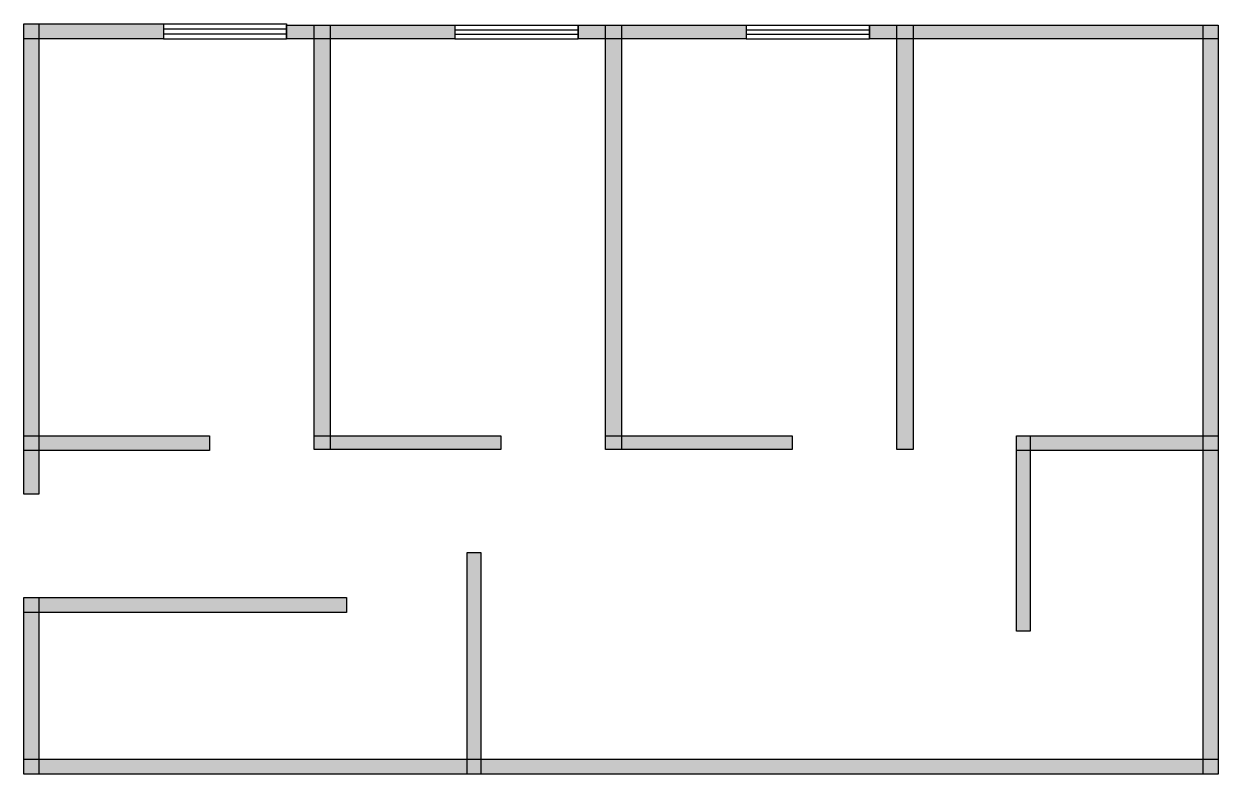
# Model space of a CAD drawing. Header units: millimetres. Extents: x 9 to 8448, y 123 to 5430.
import ezdxf

# ---------------------------------------------------------------- set-up
doc = ezdxf.new("R2010")
doc.units = ezdxf.units.MM
doc.layers.add('WALL', color=7, linetype='Continuous')
doc.layers.add('WINDOW', color=5, linetype='Continuous')

msp = doc.modelspace()

# ---------------------------------------------------------------- hatches: boundary and pattern name
at = {"layer": 'WALL'}
h = msp.add_hatch(color=256, dxfattribs=at)
h.dxf.hatch_style = 1
h.paths.add_polyline_path([(8.8, 5429.6), (994.4, 5429.6), (994.4, 5324), (8.8, 5324)])
h = msp.add_hatch(color=256, dxfattribs=at)
h.dxf.hatch_style = 1
h.paths.add_polyline_path([(8.8, 5429.6), (114.4, 5429.6), (114.4, 2103.2), (8.8, 2103.2)])
h = msp.add_hatch(color=256, dxfattribs=at)
h.dxf.hatch_style = 1
h.paths.add_polyline_path([(1865.6, 5420.8), (3053.6, 5420.8), (3053.6, 5324), (1865.6, 5324)])
h = msp.add_hatch(color=256, dxfattribs=at)
h.dxf.hatch_style = 1
h.paths.add_polyline_path([(2059.2, 5420.8), (2173.6, 5420.8), (2173.6, 2420), (2059.2, 2420)])
h = msp.add_hatch(color=256, dxfattribs=at)
h.dxf.hatch_style = 1
h.paths.add_polyline_path([(3924.8, 5420.8), (5112.8, 5420.8), (5112.8, 5324), (3924.8, 5324)])
h = msp.add_hatch(color=256, dxfattribs=at)
h.dxf.hatch_style = 1
h.paths.add_polyline_path([(4118.4, 5420.8), (4232.8, 5420.8), (4232.8, 2420), (4118.4, 2420)])
h = msp.add_hatch(color=256, dxfattribs=at)
h.dxf.hatch_style = 1
h.paths.add_polyline_path([(5984, 5420.8), (8448, 5420.8), (8448, 5324), (5984, 5324)])
h = msp.add_hatch(color=256, dxfattribs=at)
h.dxf.hatch_style = 1
h.paths.add_polyline_path([(6177.6, 5420.8), (6292, 5420.8), (6292, 2420), (6177.6, 2420)])
h = msp.add_hatch(color=256, dxfattribs=at)
h.dxf.hatch_style = 1
h.paths.add_polyline_path([(8342.4, 5420.8), (8448, 5420.8), (8448, 123.2), (8342.4, 123.2)])
h = msp.add_hatch(color=256, dxfattribs=at)
h.dxf.hatch_style = 1
h.paths.add_polyline_path([(8.8, 2516.8), (1320, 2516.8), (1320, 2411.2), (8.8, 2411.2)])
h = msp.add_hatch(color=256, dxfattribs=at)
h.dxf.hatch_style = 1
h.paths.add_polyline_path([(2059.2, 2516.8), (3379.2, 2516.8), (3379.2, 2420), (2059.2, 2420)])
h = msp.add_hatch(color=256, dxfattribs=at)
h.dxf.hatch_style = 1
h.paths.add_polyline_path([(4118.4, 2516.8), (5438.4, 2516.8), (5438.4, 2420), (4118.4, 2420)])
h = msp.add_hatch(color=256, dxfattribs=at)
h.dxf.hatch_style = 1
h.paths.add_polyline_path([(7022.4, 2516.8), (8448, 2516.8), (8448, 2411.2), (7022.4, 2411.2)])
h = msp.add_hatch(color=256, dxfattribs=at)
h.dxf.hatch_style = 1
h.paths.add_polyline_path([(7022.4, 2516.8), (7119.2, 2516.8), (7119.2, 1135.2), (7022.4, 1135.2)])
h = msp.add_hatch(color=256, dxfattribs=at)
h.dxf.hatch_style = 1
h.paths.add_polyline_path([(3141.6, 1689.6), (3238.4, 1689.6), (3238.4, 123.2), (3141.6, 123.2)])
h = msp.add_hatch(color=256, dxfattribs=at)
h.dxf.hatch_style = 1
h.paths.add_polyline_path([(8.8, 1372.8), (2288, 1372.8), (2288, 1267.2), (8.8, 1267.2)])
h = msp.add_hatch(color=256, dxfattribs=at)
h.dxf.hatch_style = 1
h.paths.add_polyline_path([(8.8, 1372.8), (114.4, 1372.8), (114.4, 123.2), (8.8, 123.2)])
h = msp.add_hatch(color=256, dxfattribs=at)
h.dxf.hatch_style = 1
h.paths.add_polyline_path([(8.8, 228.8), (8448, 228.8), (8448, 123.2), (8.8, 123.2)])

# ---------------------------------------------------------------- linework, layer by layer
for points in [[(8.8, 5429.6), (994.4, 5429.6), (994.4, 5324), (8.8, 5324)], [(8.8, 5429.6), (114.4, 5429.6), (114.4, 2103.2), (8.8, 2103.2)], [(1865.6, 5420.8), (3053.6, 5420.8), (3053.6, 5324), (1865.6, 5324)], [(2059.2, 5420.8), (2173.6, 5420.8), (2173.6, 2420), (2059.2, 2420)], [(3924.8, 5420.8), (5112.8, 5420.8), (5112.8, 5324), (3924.8, 5324)], [(4118.4, 5420.8), (4232.8, 5420.8), (4232.8, 2420), (4118.4, 2420)], [(5984, 5420.8), (8448, 5420.8), (8448, 5324), (5984, 5324)], [(6177.6, 5420.8), (6292, 5420.8), (6292, 2420), (6177.6, 2420)], [(8342.4, 5420.8), (8448, 5420.8), (8448, 123.2), (8342.4, 123.2)], [(8.8, 2516.8), (1320, 2516.8), (1320, 2411.2), (8.8, 2411.2)], [(2059.2, 2516.8), (3379.2, 2516.8), (3379.2, 2420), (2059.2, 2420)], [(4118.4, 2516.8), (5438.4, 2516.8), (5438.4, 2420), (4118.4, 2420)], [(7022.4, 2516.8), (8448, 2516.8), (8448, 2411.2), (7022.4, 2411.2)], [(7022.4, 2516.8), (7119.2, 2516.8), (7119.2, 1135.2), (7022.4, 1135.2)], [(3141.6, 1689.6), (3238.4, 1689.6), (3238.4, 123.2), (3141.6, 123.2)], [(8.8, 1372.8), (2288, 1372.8), (2288, 1267.2), (8.8, 1267.2)], [(8.8, 1372.8), (114.4, 1372.8), (114.4, 123.2), (8.8, 123.2)], [(8.8, 228.8), (8448, 228.8), (8448, 123.2), (8.8, 123.2)]]:
    msp.add_lwpolyline(points, close=True, dxfattribs=at)
at = {"layer": 'WINDOW'}
for p, q in [((994.4, 5429.6), (1865.6, 5429.6)), ((994.4, 5429.6), (994.4, 5324)), ((1865.6, 5429.6), (1865.6, 5324)), ((3053.6, 5420.8), (3924.8, 5420.8)), ((3053.6, 5420.8), (3053.6, 5324)), ((3924.8, 5420.8), (3924.8, 5324)), ((5112.8, 5420.8), (5984, 5420.8)), ((5112.8, 5420.8), (5112.8, 5324)), ((5984, 5420.8), (5984, 5324)), ((994.4, 5394.4), (1865.6, 5394.4)), ((994.4, 5359.2), (1865.6, 5359.2)), ((994.4, 5324), (1865.6, 5324)), ((3053.6, 5388.5), (3924.8, 5388.5)), ((3053.6, 5356.3), (3924.8, 5356.3)), ((3053.6, 5324), (3924.8, 5324)), ((5112.8, 5388.5), (5984, 5388.5)), ((5112.8, 5356.3), (5984, 5356.3)), ((5112.8, 5324), (5984, 5324))]:
    msp.add_line(p, q, dxfattribs=at)

doc.saveas('drawing.dxf')
